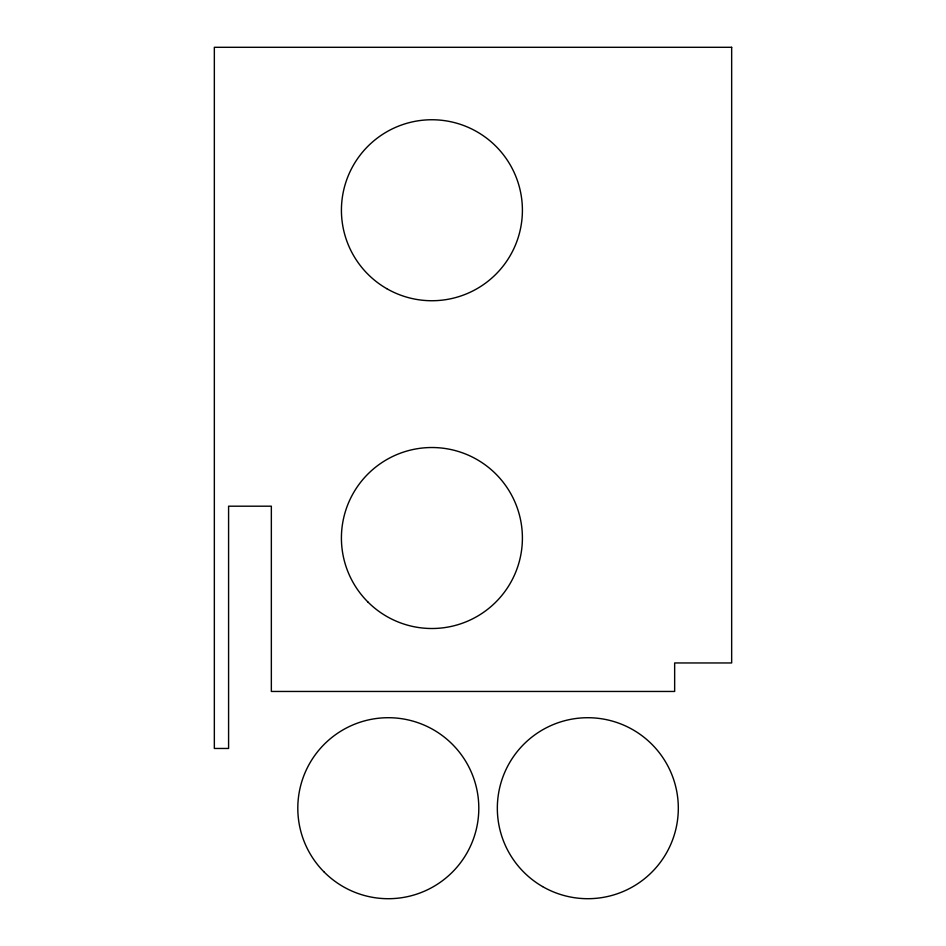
<?xml version="1.0" encoding="UTF-8"?>
<svg xmlns="http://www.w3.org/2000/svg" width="946" height="946" viewBox="0 0 946 946"><rect width="100%" height="100%" fill="white"/><g stroke="black" fill="none" stroke-linecap="round" stroke-linejoin="round"><path stroke-width="1.42" d="M731.66 47.3L214.34 47.3L214.34 748.463L228.589 748.463L228.589 506.193L271.348 506.193L271.348 691.455L674.652 691.455L674.652 662.957L731.66 662.957L731.66 47.3M386.666 288.613A90.497 90.497 0 0 0 522.405 210.237A90.497 90.497 0 0 0 386.666 131.872A90.497 90.497 0 0 0 386.666 288.613M367.923 602.011A90.497 90.497 0 0 0 519.319 561.439A90.497 90.497 0 0 0 408.483 450.603A90.497 90.497 0 0 0 367.923 602.011M542.578 886.579A90.497 90.497 0 0 0 678.317 808.203A90.497 90.497 0 0 0 542.578 729.839A90.497 90.497 0 0 0 542.578 886.579M324.312 872.2A90.497 90.497 0 0 0 475.72 831.629A90.497 90.497 0 0 0 364.884 720.793A90.497 90.497 0 0 0 324.312 872.2"/></g></svg>
